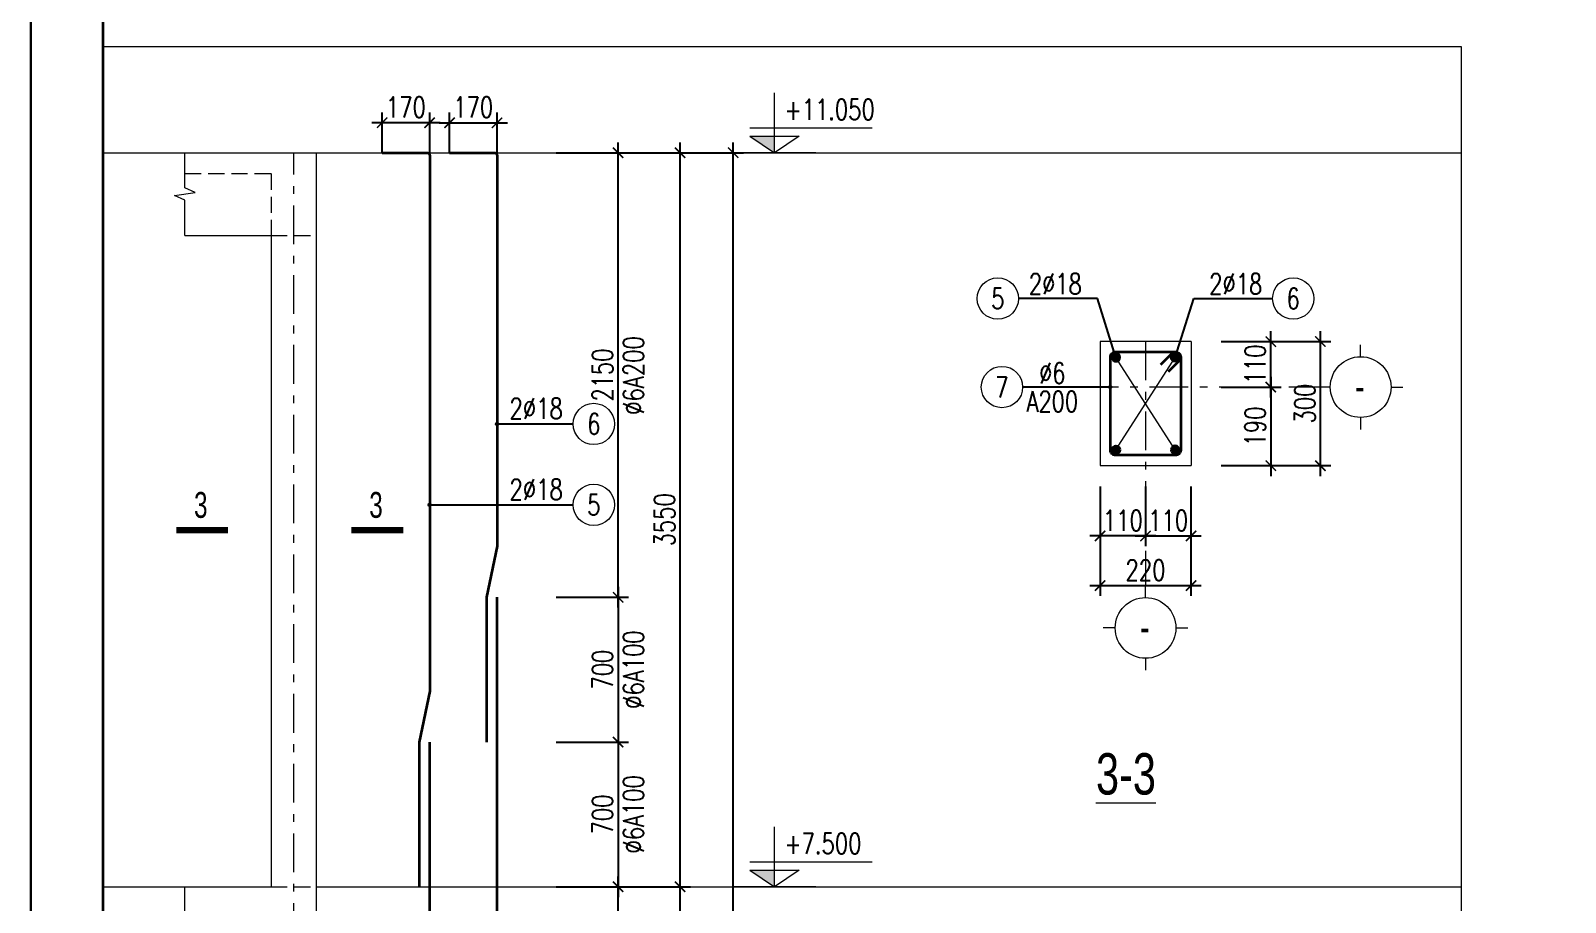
# Model space of a CAD drawing. Extents: x -2098986 to 943, y -1296280 to 73591.
# Drawn here: x -1783955 to -1769105, y -1113328 to -1104898 of the extents above; entities that cross this region are included whole.
import ezdxf
from ezdxf.enums import TextEntityAlignment as Align

# ---------------------------------------------------------------- set-up
doc = ezdxf.new("R2010")
doc.units = 0
doc.header["$LTSCALE"] = 150
doc.header["$PDMODE"] = 35
doc.linetypes.add('_An', pattern=[5, 3.5, -1.5])
doc.linetypes.add('_Tim', pattern=[9, 5, -1.5, 1, -1.5])
doc.layers.get('Defpoints').update_dxf_attribs({"lineweight": 18})
for name, color, linetype, lineweight in [('05.Text', 253, 'Continuous', 18), ('11.Khung bo', 32, 'Continuous', 50), ('12.Khung', 36, 'Continuous', 25), ('LS-DIM', 251, 'Continuous', 13), ('LS-TEXT', 60, 'Continuous', 20), ('LS-THAY', 7, 'Continuous', 20), ('LS-THEP', 3, 'Continuous', 35), ('LS-TRUC', 108, '_Tim', 9)]:
    doc.layers.add(name, color=color, linetype=linetype, lineweight=lineweight)
doc.layers.add('DIM', color=1, linetype='Continuous')
doc.layers.add('Tpl_Bound', color=1, linetype='Continuous', plot=False)
doc.styles.add('KCVN-LEADER', font='vnromadi.shx', dxfattribs={"width": 0.7, "height": 4})
doc.styles.add('LS.TEXT', font='vnromadi.shx', dxfattribs={"width": 0.7, "height": 4})
doc.styles.add('romans.shx', font='romans.shx', dxfattribs={"width": 0.75, "bigfont": 'vns.shx'})
doc.styles.add('vnsimpli', font='vnsimli.shx', dxfattribs={"width": 0.75})
doc.dimstyles.new('D25', dxfattribs={"dimscale": 0, "dimtxt": 200, "dimasz": 100, "dimexe": 100, "dimexo": 0, "dimgap": 50, "dimtad": 1, "dimdec": 0, "dimlfac": 0.25, "dimdsep": 46, "dimtxsty": 'vnsimpli', "dimblk1": 'ARCHTICK', "dimblk2": 'ARCHTICK', "dimsah": 1, "dimcen": 0, "dimdle": 100, "dimclrd": 256, "dimclre": 256, "dimclrt": 60, "dimadec": 0, "dimazin": 0, "dimtfac": 0.004, "dimtdec": 0, "dimtix": 1, "dimtmove": 2, "dimatfit": 3, "dimldrblk": 'ARCHTICK', "dimfxl": 1, "dimtolj": 1, "dimarcsym": 0})
doc.dimstyles.new('D50', dxfattribs={"dimtxt": 200, "dimasz": 100, "dimexe": 100, "dimexo": 0, "dimgap": 50, "dimtad": 1, "dimdec": 0, "dimlfac": 0.5, "dimzin": 0, "dimdsep": 46, "dimtxsty": 'vnsimpli', "dimblk1": 'ARCHTICK', "dimblk2": 'ARCHTICK', "dimsah": 1, "dimcen": 0, "dimdle": 100, "dimclrd": 256, "dimclre": 256, "dimclrt": 60, "dimadec": 0, "dimazin": 0, "dimtfac": 0.02, "dimtdec": 0, "dimtix": 1, "dimtmove": 2, "dimatfit": 3, "dimldrblk": 'ARCHTICK', "dimfxl": 100, "dimtolj": 1, "dimtzin": 0, "dimarcsym": 0})
doc.dimstyles.new('LS.GHI CHU', dxfattribs={"dimtxt": 200, "dimasz": 120, "dimexe": 120, "dimexo": 120, "dimgap": 80, "dimtad": 1, "dimdec": 0, "dimzin": 0, "dimdsep": 46, "dimtxsty": 'romans.shx', "dimblk": 'ARCHTICK', "dimcen": 0.09, "dimdle": 120, "dimclrd": 256, "dimclre": 8, "dimclrt": 7, "dimadec": 0, "dimazin": 0, "dimtfac": 1, "dimtdec": 0, "dimtofl": 0, "dimtmove": 0, "dimatfit": 3, "dimldrblk": 'ARCHTICK', "dimfxl": 1, "dimtolj": 1, "dimtzin": 0, "dimarcsym": 0})

# ---------------------------------------------------------------- blocks, each defined once
blk = doc.blocks.new('100')
at = {"layer": '11.Khung bo', "const_width": 26.7}
blk.add_lwpolyline([(1860913, -945240), (1860913, -916940), (1896063, -916940), (1896063, -945240)], close=True, dxfattribs=at)
blk.add_lwpolyline([(1860913, -945240), (1860913, -916940), (1896063, -916940), (1896063, -945240)], close=True, dxfattribs=at)
blk.add_lwpolyline([(1860913, -945240), (1860913, -916940), (1896063, -916940), (1896063, -945240)], close=True, dxfattribs=at)
at = {"layer": '12.Khung'}
blk.add_lwpolyline([(1901579, -945940), (1901579, -916240), (1859580, -916240), (1859580, -945940)], close=True, dxfattribs=at)
blk.add_lwpolyline([(1901579, -945940), (1901579, -916240), (1859580, -916240), (1859580, -945940)], close=True, dxfattribs=at)
blk.add_lwpolyline([(1901579, -945940), (1901579, -916240), (1859580, -916240), (1859580, -945940)], close=True, dxfattribs=at)
blk = doc.blocks.new('_ArchTick')
at = {"layer": 'DIM', "color": 0, "const_width": 0.15}
blk.add_lwpolyline([(-0.5, -0.5), (0.5, 0.5)], dxfattribs=at)
blk = doc.blocks.new('*D1767')
at = {"layer": 'Defpoints', "color": 0, "transparency": 16777216}
for p in [(-1778871, -1113178), (-1778271, -1113178), (-1778871, -1117578)]:
    blk.add_point(p, dxfattribs=at)
at = {"layer": 'LS-DIM', "lineweight": -2, "transparency": 16777216}
for p, q in [((-1778271, -1117678), (-1778271, -1113078)), ((-1778871, -1113178), (-1778171, -1113178)), ((-1778871, -1117578), (-1778171, -1117578))]:
    blk.add_line(p, q, dxfattribs=at)
at = {"layer": 'LS-DIM', "lineweight": -2, "transparency": 16777216, "xscale": 100, "yscale": 100, "zscale": 100}
for p, rotation in [((-1778271, -1113178), 90), ((-1778271, -1117578), 270)]:
    blk.add_blockref('_ArchTick', p, dxfattribs=dict(at, rotation=rotation))
at = {"layer": 'LS-DIM', "color": 60, "transparency": 16777216, "insert": (-1778421, -1115378), "char_height": 200, "attachment_point": 5, "rotation": 90, "style": 'vnsimpli'}
blk.add_mtext('\\A1;2200', dxfattribs=at)
blk = doc.blocks.new('COSCD')
at = {"layer": 'LS-DIM'}
blk.add_hatch(color=256, dxfattribs=at).paths.add_polyline_path([(3.6, 0), (3.6, 1.44), (1.44, 1.44)])
for p, q in [((3.6, 0), (3.6, 5.23)), ((1.44, 2.16), (12.12, 2.16)), ((1.44, 1.44), (5.76, 1.44)), ((1.44, 1.44), (3.6, 0)), ((5.76, 1.44), (3.6, 0)), ((7.2, 0), (0, 0))]:
    blk.add_line(p, q, dxfattribs=at)
blk = doc.blocks.new('*D1771')
at = {"layer": 'Defpoints', "color": 0, "transparency": 16777216}
for p in [(-1778871, -1111778), (-1778871, -1113178), (-1778271, -1113178)]:
    blk.add_point(p, dxfattribs=at)
at = {"layer": 'LS-DIM', "lineweight": -2, "transparency": 16777216}
for p, q in [((-1778871, -1111778), (-1778171, -1111778)), ((-1778271, -1111678), (-1778271, -1113278)), ((-1778871, -1113178), (-1778171, -1113178))]:
    blk.add_line(p, q, dxfattribs=at)
at = {"layer": 'LS-DIM', "lineweight": -2, "transparency": 16777216, "xscale": 100, "yscale": 100, "zscale": 100}
for p, rotation in [((-1778271, -1111778), 90), ((-1778271, -1113178), 270)]:
    blk.add_blockref('_ArchTick', p, dxfattribs=dict(at, rotation=rotation))
at = {"layer": 'LS-DIM', "color": 60, "transparency": 16777216, "insert": (-1778421, -1112478), "char_height": 200, "attachment_point": 5, "rotation": 90, "style": 'vnsimpli'}
blk.add_mtext('\\A1;700', dxfattribs=at)
blk = doc.blocks.new('*D1772')
at = {"layer": 'Defpoints', "color": 0, "transparency": 16777216}
for p in [(-1778871, -1106078), (-1778271, -1106078), (-1778871, -1110378)]:
    blk.add_point(p, dxfattribs=at)
at = {"layer": 'LS-DIM', "lineweight": -2, "transparency": 16777216}
for p, q in [((-1778271, -1110478), (-1778271, -1105978)), ((-1778871, -1106078), (-1778171, -1106078)), ((-1778871, -1110378), (-1778171, -1110378))]:
    blk.add_line(p, q, dxfattribs=at)
at = {"layer": 'LS-DIM', "lineweight": -2, "transparency": 16777216, "xscale": 100, "yscale": 100, "zscale": 100}
for p, rotation in [((-1778271, -1106078), 90), ((-1778271, -1110378), 270)]:
    blk.add_blockref('_ArchTick', p, dxfattribs=dict(at, rotation=rotation))
at = {"layer": 'LS-DIM', "color": 60, "transparency": 16777216, "insert": (-1778421, -1108228), "char_height": 200, "attachment_point": 5, "rotation": 90, "style": 'vnsimpli'}
blk.add_mtext('\\A1;2150', dxfattribs=at)
blk = doc.blocks.new('*D1773')
at = {"layer": 'Defpoints', "color": 0, "transparency": 16777216}
for p in [(-1779442, -1105788), (-1779902, -1106078), (-1779442, -1106078)]:
    blk.add_point(p, dxfattribs=at)
at = {"layer": 'LS-DIM', "lineweight": -2, "transparency": 16777216}
for p, q in [((-1779902, -1106078), (-1779902, -1105688)), ((-1779442, -1106078), (-1779442, -1105688)), ((-1780002, -1105788), (-1779342, -1105788))]:
    blk.add_line(p, q, dxfattribs=at)
at = {"layer": 'LS-DIM', "lineweight": -2, "transparency": 16777216, "xscale": 100, "yscale": 100, "zscale": 100, "rotation": 180}
blk.add_blockref('_ArchTick', (-1779902, -1105788), dxfattribs=at)
at = {"layer": 'LS-DIM', "lineweight": -2, "transparency": 16777216, "xscale": 100, "yscale": 100, "zscale": 100}
blk.add_blockref('_ArchTick', (-1779442, -1105788), dxfattribs=at)
at = {"layer": 'LS-DIM', "color": 60, "transparency": 16777216, "insert": (-1779672, -1105638), "char_height": 200, "attachment_point": 5, "style": 'vnsimpli'}
blk.add_mtext('\\A1;170', dxfattribs=at)
blk = doc.blocks.new('*D1774')
at = {"layer": 'Defpoints', "color": 0, "transparency": 16777216}
for p in [(-1780554, -1105788), (-1780554, -1106078), (-1780094, -1106078)]:
    blk.add_point(p, dxfattribs=at)
at = {"layer": 'LS-DIM', "lineweight": -2, "transparency": 16777216}
for p, q in [((-1780554, -1106078), (-1780554, -1105688)), ((-1780094, -1106078), (-1780094, -1105688)), ((-1779994, -1105788), (-1780654, -1105788))]:
    blk.add_line(p, q, dxfattribs=at)
at = {"layer": 'LS-DIM', "lineweight": -2, "transparency": 16777216, "xscale": 100, "yscale": 100, "zscale": 100, "rotation": 180}
blk.add_blockref('_ArchTick', (-1780554, -1105788), dxfattribs=at)
at = {"layer": 'LS-DIM', "lineweight": -2, "transparency": 16777216, "xscale": 100, "yscale": 100, "zscale": 100}
blk.add_blockref('_ArchTick', (-1780094, -1105788), dxfattribs=at)
at = {"layer": 'LS-DIM', "color": 60, "transparency": 16777216, "insert": (-1780324, -1105638), "char_height": 200, "attachment_point": 5, "style": 'vnsimpli'}
blk.add_mtext('\\A1;170', dxfattribs=at)
blk = doc.blocks.new('*D1775')
at = {"layer": 'Defpoints', "color": 0, "transparency": 16777216}
for p in [(-1778871, -1113178), (-1777671, -1113178), (-1778871, -1120378)]:
    blk.add_point(p, dxfattribs=at)
at = {"layer": 'LS-DIM', "lineweight": -2, "transparency": 16777216}
for p, q in [((-1777671, -1120478), (-1777671, -1113078)), ((-1778871, -1113178), (-1777571, -1113178)), ((-1778871, -1120378), (-1777571, -1120378))]:
    blk.add_line(p, q, dxfattribs=at)
at = {"layer": 'LS-DIM', "lineweight": -2, "transparency": 16777216, "xscale": 100, "yscale": 100, "zscale": 100}
for p, rotation in [((-1777671, -1113178), 90), ((-1777671, -1120378), 270)]:
    blk.add_blockref('_ArchTick', p, dxfattribs=dict(at, rotation=rotation))
at = {"layer": 'LS-DIM', "color": 60, "transparency": 16777216, "insert": (-1777821, -1116778), "char_height": 200, "attachment_point": 5, "rotation": 90, "style": 'vnsimpli'}
blk.add_mtext('\\A1;3600', dxfattribs=at)
blk = doc.blocks.new('*D1776')
at = {"layer": 'Defpoints', "color": 0, "transparency": 16777216}
for p in [(-1778871, -1106078), (-1777671, -1106078), (-1778871, -1113178)]:
    blk.add_point(p, dxfattribs=at)
at = {"layer": 'LS-DIM', "lineweight": -2, "transparency": 16777216}
for p, q in [((-1777671, -1113278), (-1777671, -1105978)), ((-1778871, -1106078), (-1777571, -1106078)), ((-1778871, -1113178), (-1777571, -1113178))]:
    blk.add_line(p, q, dxfattribs=at)
at = {"layer": 'LS-DIM', "lineweight": -2, "transparency": 16777216, "xscale": 100, "yscale": 100, "zscale": 100}
for p, rotation in [((-1777671, -1106078), 90), ((-1777671, -1113178), 270)]:
    blk.add_blockref('_ArchTick', p, dxfattribs=dict(at, rotation=rotation))
at = {"layer": 'LS-DIM', "color": 60, "transparency": 16777216, "insert": (-1777821, -1109628), "char_height": 200, "attachment_point": 5, "rotation": 90, "style": 'vnsimpli'}
blk.add_mtext('\\A1;3550', dxfattribs=at)
blk = doc.blocks.new('*D1779')
at = {"layer": 'Defpoints', "color": 0, "transparency": 16777216}
for p in [(-1778871, -1106078), (-1777157, -1106078), (-1778871, -1128178)]:
    blk.add_point(p, dxfattribs=at)
at = {"layer": 'LS-DIM', "lineweight": -2, "transparency": 16777216}
for p, q in [((-1777157, -1128278), (-1777157, -1105978)), ((-1778871, -1106078), (-1777057, -1106078)), ((-1778871, -1128178), (-1777057, -1128178))]:
    blk.add_line(p, q, dxfattribs=at)
at = {"layer": 'LS-DIM', "lineweight": -2, "transparency": 16777216, "xscale": 100, "yscale": 100, "zscale": 100}
for p, rotation in [((-1777157, -1106078), 90), ((-1777157, -1128178), 270)]:
    blk.add_blockref('_ArchTick', p, dxfattribs=dict(at, rotation=rotation))
at = {"layer": 'LS-DIM', "color": 60, "transparency": 16777216, "insert": (-1777307, -1117128), "char_height": 200, "attachment_point": 5, "rotation": 90, "style": 'vnsimpli'}
blk.add_mtext('\\A1;11050', dxfattribs=at)
blk = doc.blocks.new('*D1787')
at = {"layer": 'Defpoints', "color": 0, "transparency": 16777216}
for p in [(-1778871, -1110378), (-1778871, -1111778), (-1778271, -1111778)]:
    blk.add_point(p, dxfattribs=at)
at = {"layer": 'LS-DIM', "lineweight": -2, "transparency": 16777216}
for p, q in [((-1778271, -1110278), (-1778271, -1111878)), ((-1778871, -1110378), (-1778171, -1110378)), ((-1778871, -1111778), (-1778171, -1111778))]:
    blk.add_line(p, q, dxfattribs=at)
at = {"layer": 'LS-DIM', "lineweight": -2, "transparency": 16777216, "xscale": 100, "yscale": 100, "zscale": 100}
for p, rotation in [((-1778271, -1110378), 90), ((-1778271, -1111778), 270)]:
    blk.add_blockref('_ArchTick', p, dxfattribs=dict(at, rotation=rotation))
at = {"layer": 'LS-DIM', "color": 60, "transparency": 16777216, "insert": (-1778421, -1111078), "char_height": 200, "attachment_point": 5, "rotation": 90, "style": 'vnsimpli'}
blk.add_mtext('\\A1;700', dxfattribs=at)
blk = doc.blocks.new('THEP DAM')
at = {"layer": 'LS-THEP'}
for p, q in [((-0.6, 0), (0.6, 0)), ((-0.42, 0.42), (0.42, -0.42)), ((-0.42, -0.42), (0.42, 0.42)), ((0, 0.6), (0, -0.6))]:
    blk.add_line(p, q, dxfattribs=at)
blk.add_circle((0, 0), 0.6, dxfattribs=at)
blk = doc.blocks.new('A$C0F04115F')
at = {"layer": 'LS-THAY'}
for p, q in [((-380, 380), (-380, 530)), ((-760, 0), (-910, 0)), ((0, 0), (150, 0)), ((-380, -380), (-380, -530))]:
    blk.add_line(p, q, dxfattribs=at)
blk.add_circle((-380, 0), 380, dxfattribs=at)
blk = doc.blocks.new('*D1828')
at = {"layer": 'Defpoints', "color": 0, "transparency": 16777216}
for p in [(-1773607, -1109306), (-1773167, -1109306), (-1773607, -1109785)]:
    blk.add_point(p, dxfattribs=at)
at = {"layer": 'LS-DIM', "lineweight": -2, "transparency": 16777216}
for p, q in [((-1773607, -1109306), (-1773607, -1109885)), ((-1773167, -1109306), (-1773167, -1109885)), ((-1773067, -1109785), (-1773707, -1109785))]:
    blk.add_line(p, q, dxfattribs=at)
at = {"layer": 'LS-DIM', "lineweight": -2, "transparency": 16777216, "xscale": 100, "yscale": 100, "zscale": 100, "rotation": 180}
blk.add_blockref('_ArchTick', (-1773607, -1109785), dxfattribs=at)
at = {"layer": 'LS-DIM', "lineweight": -2, "transparency": 16777216, "xscale": 100, "yscale": 100, "zscale": 100}
blk.add_blockref('_ArchTick', (-1773167, -1109785), dxfattribs=at)
at = {"layer": 'LS-DIM', "color": 60, "transparency": 16777216, "insert": (-1773387, -1109635), "char_height": 200, "attachment_point": 5, "style": 'vnsimpli'}
blk.add_mtext('\\A1;110', dxfattribs=at)
blk = doc.blocks.new('*D1829')
at = {"layer": 'Defpoints', "color": 0, "transparency": 16777216}
for p in [(-1773167, -1109306), (-1772727, -1109306), (-1772727, -1109785)]:
    blk.add_point(p, dxfattribs=at)
at = {"layer": 'LS-DIM', "lineweight": -2, "transparency": 16777216}
for p, q in [((-1773167, -1109306), (-1773167, -1109885)), ((-1772727, -1109306), (-1772727, -1109885)), ((-1773267, -1109785), (-1772627, -1109785))]:
    blk.add_line(p, q, dxfattribs=at)
at = {"layer": 'LS-DIM', "lineweight": -2, "transparency": 16777216, "xscale": 100, "yscale": 100, "zscale": 100, "rotation": 180}
blk.add_blockref('_ArchTick', (-1773167, -1109785), dxfattribs=at)
at = {"layer": 'LS-DIM', "lineweight": -2, "transparency": 16777216, "xscale": 100, "yscale": 100, "zscale": 100}
blk.add_blockref('_ArchTick', (-1772727, -1109785), dxfattribs=at)
at = {"layer": 'LS-DIM', "color": 60, "transparency": 16777216, "insert": (-1772947, -1109635), "char_height": 200, "attachment_point": 5, "style": 'vnsimpli'}
blk.add_mtext('\\A1;110', dxfattribs=at)
blk = doc.blocks.new('*D1830')
at = {"layer": 'Defpoints', "color": 0, "transparency": 16777216}
for p in [(-1773607, -1109306), (-1772727, -1109306), (-1772727, -1110265)]:
    blk.add_point(p, dxfattribs=at)
at = {"layer": 'LS-DIM', "lineweight": -2, "transparency": 16777216}
for p, q in [((-1773607, -1109306), (-1773607, -1110365)), ((-1772727, -1109306), (-1772727, -1110365)), ((-1773707, -1110265), (-1772627, -1110265))]:
    blk.add_line(p, q, dxfattribs=at)
at = {"layer": 'LS-DIM', "lineweight": -2, "transparency": 16777216, "xscale": 100, "yscale": 100, "zscale": 100, "rotation": 180}
blk.add_blockref('_ArchTick', (-1773607, -1110265), dxfattribs=at)
at = {"layer": 'LS-DIM', "lineweight": -2, "transparency": 16777216, "xscale": 100, "yscale": 100, "zscale": 100}
blk.add_blockref('_ArchTick', (-1772727, -1110265), dxfattribs=at)
at = {"layer": 'LS-DIM', "color": 60, "transparency": 16777216, "insert": (-1773167, -1110115), "char_height": 200, "attachment_point": 5, "style": 'vnsimpli'}
blk.add_mtext('\\A1;220', dxfattribs=at)
blk = doc.blocks.new('*D1831')
at = {"layer": 'Defpoints', "color": 0, "transparency": 16777216}
for p in [(-1772434, -1108345), (-1772434, -1109105), (-1771955, -1109105)]:
    blk.add_point(p, dxfattribs=at)
at = {"layer": 'LS-DIM', "lineweight": -2, "transparency": 16777216}
for p, q in [((-1771955, -1108245), (-1771955, -1109205)), ((-1772434, -1108345), (-1771855, -1108345)), ((-1772434, -1109105), (-1771855, -1109105))]:
    blk.add_line(p, q, dxfattribs=at)
at = {"layer": 'LS-DIM', "lineweight": -2, "transparency": 16777216, "xscale": 100, "yscale": 100, "zscale": 100}
for p, rotation in [((-1771955, -1108345), 90), ((-1771955, -1109105), 270)]:
    blk.add_blockref('_ArchTick', p, dxfattribs=dict(at, rotation=rotation))
at = {"layer": 'LS-DIM', "color": 60, "transparency": 16777216, "insert": (-1772105, -1108725), "char_height": 200, "attachment_point": 5, "rotation": 90, "style": 'vnsimpli'}
blk.add_mtext('\\A1;190', dxfattribs=at)
blk = doc.blocks.new('*D1832')
at = {"layer": 'Defpoints', "color": 0, "transparency": 16777216}
for p in [(-1772434, -1107905), (-1771955, -1107905), (-1772434, -1108345)]:
    blk.add_point(p, dxfattribs=at)
at = {"layer": 'LS-DIM', "lineweight": -2, "transparency": 16777216}
for p, q in [((-1771955, -1108445), (-1771955, -1107805)), ((-1772434, -1107905), (-1771855, -1107905)), ((-1772434, -1108345), (-1771855, -1108345))]:
    blk.add_line(p, q, dxfattribs=at)
at = {"layer": 'LS-DIM', "lineweight": -2, "transparency": 16777216, "xscale": 100, "yscale": 100, "zscale": 100}
for p, rotation in [((-1771955, -1107905), 90), ((-1771955, -1108345), 270)]:
    blk.add_blockref('_ArchTick', p, dxfattribs=dict(at, rotation=rotation))
at = {"layer": 'LS-DIM', "color": 60, "transparency": 16777216, "insert": (-1772105, -1108125), "char_height": 200, "attachment_point": 5, "rotation": 90, "style": 'vnsimpli'}
blk.add_mtext('\\A1;110', dxfattribs=at)
blk = doc.blocks.new('*D1833')
at = {"layer": 'Defpoints', "color": 0, "transparency": 16777216}
for p in [(-1772434, -1107905), (-1771475, -1107905), (-1772434, -1109105)]:
    blk.add_point(p, dxfattribs=at)
at = {"layer": 'LS-DIM', "lineweight": -2, "transparency": 16777216}
for p, q in [((-1771475, -1109205), (-1771475, -1107805)), ((-1772434, -1107905), (-1771375, -1107905)), ((-1772434, -1109105), (-1771375, -1109105))]:
    blk.add_line(p, q, dxfattribs=at)
at = {"layer": 'LS-DIM', "lineweight": -2, "transparency": 16777216, "xscale": 100, "yscale": 100, "zscale": 100}
for p, rotation in [((-1771475, -1107905), 90), ((-1771475, -1109105), 270)]:
    blk.add_blockref('_ArchTick', p, dxfattribs=dict(at, rotation=rotation))
at = {"layer": 'LS-DIM', "color": 60, "transparency": 16777216, "insert": (-1771625, -1108505), "char_height": 200, "attachment_point": 5, "rotation": 90, "style": 'vnsimpli'}
blk.add_mtext('\\A1;300', dxfattribs=at)

msp = doc.modelspace()

# ---------------------------------------------------------------- hatches: boundary and pattern name
at = {"layer": 'LS-THEP'}
h = msp.add_hatch(color=256, dxfattribs=at)
h.dxf.hatch_style = 1
edge = h.paths.add_edge_path()
edge.add_arc((-1772880.2, -1108057.5), 38.2, 0, 360)
edge = h.paths.add_edge_path(flags=17)
edge.add_line((-1772880.2, -1108095.7), (-1772880.2, -1108019.3))
edge = h.paths.add_edge_path(flags=17)
edge.add_line((-1772842.1, -1108057.5), (-1772918.4, -1108057.5))
edge = h.paths.add_edge_path(flags=17)
edge.add_line((-1772853.2, -1108084.5), (-1772907.2, -1108030.5))
h = msp.add_hatch(color=256, dxfattribs=at)
h.dxf.hatch_style = 1
edge = h.paths.add_edge_path()
edge.add_arc((-1773453.4, -1108951.6), 38.2, 0, 360)
edge = h.paths.add_edge_path(flags=17)
edge.add_line((-1773453.4, -1108913.4), (-1773453.4, -1108989.8))
edge = h.paths.add_edge_path(flags=17)
edge.add_line((-1773491.6, -1108951.6), (-1773415.3, -1108951.6))
edge = h.paths.add_edge_path(flags=17)
edge.add_line((-1773480.4, -1108924.6), (-1773426.4, -1108978.6))

# ---------------------------------------------------------------- linework, layer by layer
at = {"layer": 'LS-DIM', "linetype": '_An', "ltscale": 0.3}
for p, q in [((-1782463.1, -1106278.2), (-1781628.8, -1106278.2)), ((-1781628.8, -1106278.2), (-1781628.8, -1106878.2)), ((-1781629, -1106878.3), (-1781189, -1106878.3)), ((-1781629.3, -1113178.3), (-1781188.9, -1113178.3))]:
    msp.add_line(p, q, dxfattribs=at)
at = {"layer": 'LS-DIM', "linetype": 'Continuous'}
for p, q in [((-1772880.2, -1108951.6), (-1773453.4, -1108057.5)), ((-1773453.4, -1108951.6), (-1772880.2, -1108057.9))]:
    msp.add_line(p, q, dxfattribs=at)
at = {"layer": 'LS-DIM'}
for points in [[(-1782463.4, -1106878.3), (-1782463.4, -1106536.9), (-1782563.4, -1106492.4), (-1782363.4, -1106461.4), (-1782463.4, -1106416.9), (-1782463.4, -1106078.3)], [(-1782463.4, -1113978.3), (-1782463.4, -1113636.9), (-1782563.4, -1113592.4), (-1782363.4, -1113561.4), (-1782463.4, -1113516.9), (-1782463.4, -1113178.3)]]:
    msp.add_lwpolyline(points, dxfattribs=at)
at = {"layer": 'LS-TEXT', "const_width": 60}
for points in [[(-1782045.4, -1109728.2), (-1782545.9, -1109728.2)], [(-1780350.1, -1109728.2), (-1780850.6, -1109728.2)]]:
    msp.add_lwpolyline(points, dxfattribs=at)
at = {"layer": 'LS-THAY'}
for p, q in [((-1783254.8, -1106078.3), (-1770108.1, -1106078.3)), ((-1783254.8, -1106078.3), (-1770108.1, -1106078.3)), ((-1783254.8, -1113178.3), (-1781629.3, -1113178.3)), ((-1781189, -1113178.3), (-1770108.1, -1113178.3))]:
    msp.add_line(p, q, dxfattribs=at).dxf.unprotected_set("ltscale", 0)
for p, q in [((-1782463.4, -1106078.3), (-1781629.2, -1106078.3)), ((-1781189, -1128178.3), (-1781188.9, -1106078.3)), ((-1782463.4, -1106878.3), (-1781629, -1106878.3)), ((-1781629, -1106878.3), (-1781629.3, -1113178.3)), ((-1772726.8, -1107904.6), (-1773606.8, -1107904.6)), ((-1773606.8, -1107904.6), (-1773606.8, -1109104.6)), ((-1772726.8, -1107904.6), (-1772726.8, -1109104.6)), ((-1773606.8, -1109104.6), (-1772726.8, -1109104.6))]:
    msp.add_line(p, q, dxfattribs=at)
msp.add_lwpolyline([(-1783254.8, -1131292.8), (-1770108.1, -1131292.8), (-1770108.1, -1105054.1), (-1783254.8, -1105054.1)], close=True, dxfattribs=at).dxf.unprotected_set("ltscale", 0)
for centre in [(-1774596.2, -1107488.4), (-1771737.4, -1107488.4), (-1774556.2, -1108344.6), (-1778505.7, -1108701.7), (-1778505.7, -1109483.7)]:
    msp.add_circle(centre, 200, dxfattribs=at)
at = {"layer": 'LS-THEP'}
for points in [[(-1780553.8, -1106078.3), (-1780123.5, -1106078.3, -0.4142136), (-1780093.5, -1106108.3), (-1780093.5, -1111285), (-1780195.1, -1111778.3), (-1780195.1, -1113178.3)], [(-1779902.5, -1106078.3), (-1779472.2, -1106078.3, -0.4142136), (-1779442.2, -1106108.3), (-1779442.2, -1109885), (-1779543.7, -1110378.3), (-1779543.7, -1111778.3)], [(-1773018.3, -1108125.3), (-1772912.2, -1108019.2, -1), (-1772841.5, -1108089.9), (-1772947.5, -1108196)]]:
    msp.add_lwpolyline(points, format="xyb", dxfattribs=at)
msp.add_lwpolyline([(-1772826.8, -1108054.6), (-1772826.8, -1108954.6, -0.4142136), (-1772876.8, -1109004.6), (-1773456.8, -1109004.6, -0.4142136), (-1773506.8, -1108954.6), (-1773506.8, -1108054.6, -0.4142136), (-1773456.8, -1108004.6), (-1772876.8, -1108004.6, -0.4142136)], format="xyb", close=True, dxfattribs=at)
for points in [[(-1779543.7, -1118978.3), (-1779543.7, -1117578.3), (-1779442.2, -1117085), (-1779442.2, -1110378.3)], [(-1780195.1, -1120378.3), (-1780195.1, -1118978.3), (-1780093.5, -1118485), (-1780093.5, -1111778.3)]]:
    msp.add_lwpolyline(points, dxfattribs=at)
at = {"layer": 'LS-TRUC', "ltscale": 0.5}
for p, q in [((-1781409, -1129237.7), (-1781409, -1106078.3)), ((-1773166.8, -1107904.6), (-1773166.8, -1110264.6)), ((-1771403.8, -1108344.6), (-1773606.8, -1108344.6))]:
    msp.add_line(p, q, dxfattribs=at)
at = {"layer": 'Tpl_Bound', "color": 1}
msp.add_lwpolyline([(-1783954.8, -1136809.4), (-1783954.8, -1094809.4), (-1754254.8, -1094809.4), (-1754254.8, -1136809.4)], close=True, dxfattribs=at)

# ---------------------------------------------------------------- block references
at = {"layer": '05.Text', "xscale": 1.000009185772931, "yscale": 1.000009185772931, "zscale": 1.000009185772931, "rotation": 270}
msp.add_blockref('100', (-838006.3, 764787.3), dxfattribs=at)
at = {"layer": 'LS-DIM', "xscale": 111.1111111110076, "yscale": 111.1111111110076, "zscale": 111.1111111110076}
for p in [(-1777157.5, -1106078.3), (-1777157.5, -1113178.3)]:
    msp.add_blockref('COSCD', p, dxfattribs=at)
at = {"layer": 'LS-THAY', "xscale": 0.7730448000365868, "yscale": 0.7730448000365868, "zscale": 0.7730448000365868}
for p in [(-1770791.4, -1108344.6), (-1772872.9, -1110674.4)]:
    msp.add_blockref('A$C0F04115F', p, dxfattribs=at)
at = {"layer": 'LS-THEP', "yscale": 63.63636363809928, "rotation": 180}
for p, xscale, zscale in [((-1773453.4, -1108057.5), -63.63636363809928, 63.63636363805121), ((-1772880.2, -1108057.5), 63.63636363809928, 63.63636363809928)]:
    msp.add_blockref('THEP DAM', p, dxfattribs=dict(at, xscale=xscale, zscale=zscale))
at = {"layer": 'LS-THEP', "yscale": 63.63636363809928}
for p, xscale, zscale in [((-1773453.4, -1108951.6), 63.63636363809928, 63.63636363809928), ((-1772880.2, -1108951.6), -63.63636363809928, 63.63636363805121)]:
    msp.add_blockref('THEP DAM', p, dxfattribs=dict(at, xscale=xscale, zscale=zscale))

# ---------------------------------------------------------------- texts
at = {"layer": 'LS-TEXT', "style": 'vnsimpli', "width": 0.75}
for s, p in [('+11.050', (-1775786.4, -1105760.5)), ('+7.500', (-1775915.9, -1112860.5))]:
    msp.add_text(s, height=200, dxfattribs=at).set_placement(p, align=Align.RIGHT)
at = {"layer": 'LS-TEXT'}
for s, height, style, width, p in [('2`18', 200, 'vnsimpli', 0.75, (-1774039.6, -1107447.3)), ('2`18', 200, 'vnsimpli', 0.75, (-1772294.1, -1107447.3)), ('%%C6', 200, 'vnsimpli', 0.75, (-1774068.7, -1108309.8)), ('A200', 200, 'vnsimpli', 0.75, (-1774068.7, -1108584.7)), ('2`18', 200, 'vnsimpli', 0.75, (-1779062.9, -1108653.2)), ('2`18', 200, 'vnsimpli', 0.75, (-1779062.9, -1109435.2)), ('3', 250, 'KCVN-LEADER', 0.7, (-1782308.8, -1109609.7)), ('3', 250, 'KCVN-LEADER', 0.7, (-1780613.5, -1109609.7))]:
    msp.add_text(s, height=height, dxfattribs=dict(at, style=style, width=width)).set_placement(p, align=Align.CENTER)
at = {"layer": 'LS-TEXT', "style": 'vnsimpli', "width": 0.75}
for s, p in [('%%C6A200', (-1778021.8, -1108233.3)), ('%%C6A100', (-1778021.8, -1111077.4)), ('%%C6A100', (-1778021.8, -1112477.4))]:
    msp.add_text(s, height=200, rotation=90, dxfattribs=at).set_placement(p, align=Align.CENTER)
at = {"layer": 'LS-TEXT', "style": 'KCVN-LEADER', "width": 0.7}
for p in [(-1771092.6, -1108335.4), (-1773174.2, -1110665.3)]:
    msp.add_text('-', height=300, dxfattribs=at).set_placement(p, align=Align.MIDDLE_CENTER)
at = {"layer": 'LS-TEXT', "color": 60, "style": 'LS.TEXT', "width": 0.75}
msp.add_text('%%U3-3', height=400, dxfattribs=at).set_placement((-1773646.2, -1112286.1))
at = {"layer": 'LS-TEXT', "style": 'vnsimpli', "width": 0.75}
for tag, text, p in [('5', '2', (-1774596.2, -1107488.4)), ('6', '2', (-1771737.4, -1107488.4)), ('7', '1', (-1774556.2, -1108344.6)), ('6', '2', (-1778505.7, -1108701.7)), ('5', '2', (-1778505.7, -1109483.7))]:
    msp.add_attdef(tag, text=text, height=200, dxfattribs=at).set_placement(p, align=Align.MIDDLE)

# ---------------------------------------------------------------- dimensions: what is measured, and where the dimension line sits
at = {"layer": 'LS-DIM'}
dim = msp.add_linear_dim(base=(-1780553.8, -1105788.3), p1=(-1780093.5, -1106078.3), p2=(-1780553.8, -1106078.3), angle=180, text='170', dimstyle='D50', override={"dimscale": 1}, dxfattribs=at)
dim.commit()
dim.dimension.update_dxf_attribs({"geometry": '*D1774', "text_midpoint": (-1780323.7, -1105638.3)})
dim = msp.add_linear_dim(base=(-1779442.2, -1105788.3), p1=(-1779902.5, -1106078.3), p2=(-1779442.2, -1106078.3), text='170', dimstyle='D50', override={"dimscale": 1}, dxfattribs=at)
dim.commit()
dim.dimension.update_dxf_attribs({"geometry": '*D1773', "text_midpoint": (-1779672.3, -1105638.3)})
for base, p1, p2, angle, dimstyle, picture, middle in [((-1778270.8, -1106078.3), (-1778870.8, -1110378.3), (-1778870.8, -1106078.3), 90, 'D50', '*D1772', (-1778420.8, -1108228.3)), ((-1771954.8, -1107904.6), (-1772433.8, -1108344.6), (-1772433.8, -1107904.6), 270, 'D25', '*D1832', (-1772104.8, -1108124.6)), ((-1771474.8, -1107904.6), (-1772433.8, -1109104.6), (-1772433.8, -1107904.6), 90, 'D25', '*D1833', (-1771624.8, -1108504.6)), ((-1771954.8, -1109104.6), (-1772433.8, -1108344.6), (-1772433.8, -1109104.6), 90, 'D25', '*D1831', (-1772104.8, -1108724.6)), ((-1772726.8, -1109784.6), (-1773166.8, -1109305.6), (-1772726.8, -1109305.6), 180, 'D25', '*D1829', (-1772946.8, -1109634.6)), ((-1778270.8, -1111778.3), (-1778870.8, -1110378.3), (-1778870.8, -1111778.3), 90, 'D50', '*D1787', (-1778420.8, -1111078.3)), ((-1778270.8, -1113178.3), (-1778870.8, -1111778.3), (-1778870.8, -1113178.3), 90, 'D50', '*D1771', (-1778420.8, -1112478.3)), ((-1778270.8, -1113178.3), (-1778870.8, -1117578.3), (-1778870.8, -1113178.3), 90, 'D50', '*D1767', (-1778420.8, -1115378.3))]:
    dim = msp.add_linear_dim(base=base, p1=p1, p2=p2, angle=angle, dimstyle=dimstyle, override={"dimscale": 1}, dxfattribs=at)
    dim.commit()
    dim.dimension.update_dxf_attribs({"geometry": picture, "text_midpoint": middle})
for base, p1, p2, picture, middle in [((-1777670.8, -1106078.3), (-1778870.8, -1113178.3), (-1778870.8, -1106078.3), '*D1776', (-1777820.8, -1109628.3)), ((-1777157.5, -1106078.3), (-1778870.8, -1128178.3), (-1778870.8, -1106078.3), '*D1779', (-1777307.5, -1117128.3)), ((-1777670.8, -1113178.3), (-1778870.8, -1120378.3), (-1778870.8, -1113178.3), '*D1775', (-1777820.8, -1116778.3))]:
    dim = msp.add_linear_dim(base=base, p1=p1, p2=p2, angle=90, dimstyle='D50', dxfattribs=at)
    dim.commit()
    dim.dimension.update_dxf_attribs({"geometry": picture, "text_midpoint": middle})
for base, p1, p2, picture, middle in [((-1773606.8, -1109784.6), (-1773166.8, -1109305.6), (-1773606.8, -1109305.6), '*D1828', (-1773386.8, -1109634.6)), ((-1772726.8, -1110264.6), (-1773606.8, -1109305.6), (-1772726.8, -1109305.6), '*D1830', (-1773166.8, -1110114.6))]:
    dim = msp.add_linear_dim(base=base, p1=p1, p2=p2, dimstyle='D25', override={"dimscale": 1}, dxfattribs=at)
    dim.commit()
    dim.dimension.update_dxf_attribs({"geometry": picture, "text_midpoint": middle})

# ---------------------------------------------------------------- leaders
for points in [[(-1773453.7, -1108057.7), (-1773632.8, -1107488.4), (-1774396.2, -1107488.4)], [(-1772880, -1108057.7), (-1772700.9, -1107488.4), (-1771937.4, -1107488.4)], [(-1773506.8, -1108344.6), (-1774356.2, -1108344.6)], [(-1779442.2, -1108701.7), (-1779097, -1108701.7), (-1778705.7, -1108701.7)], [(-1780093.5, -1109483.7), (-1779442.2, -1109483.7), (-1778705.7, -1109483.7)]]:
    msp.add_leader(points, dimstyle='LS.GHI CHU', override={"dimscale": 50, "dimasz": 0.5, "dimtad": 0, "dimtxsty": 'vnsimpli', "dimldrblk": 'Origin'}, dxfattribs=at)

doc.saveas('drawing.dxf')
